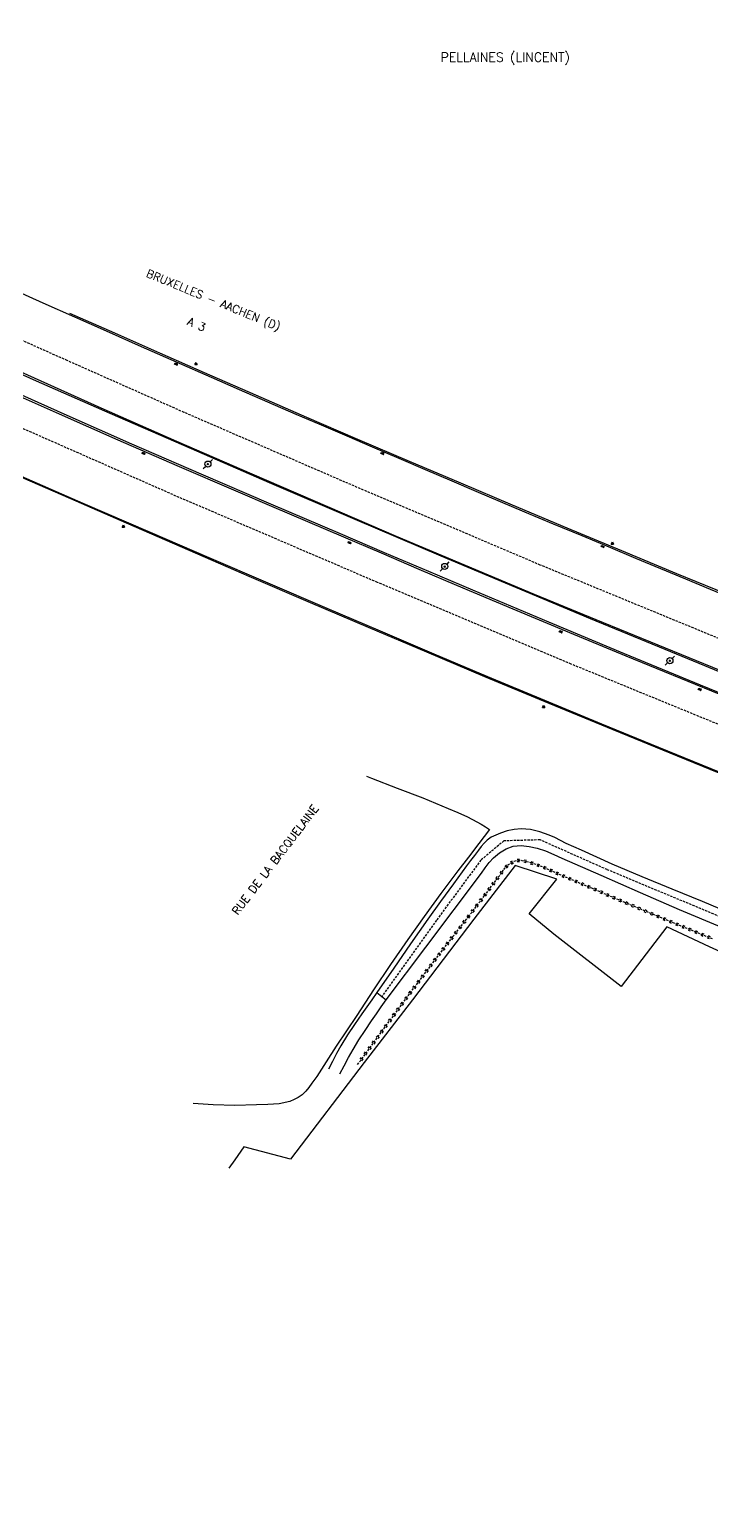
# Model space of a CAD drawing. Header units: millimetres. Extents: x 194000 to 195000, y 155999 to 157001.
# Drawn here: x 194362.9 to 194512.3, y 156681.2 to 157000 of the extents above; entities that cross this region are included whole.
import ezdxf
from ezdxf.enums import TextEntityAlignment as Align

# ---------------------------------------------------------------- set-up
doc = ezdxf.new("R2010")
doc.units = ezdxf.units.MM
doc.linetypes.add('DASHED', pattern=[0.75, 0.5, -0.25])
doc.layers.get('0').update_dxf_attribs({"linetype": 'CONTINUOUS'})
for name, color, linetype in [('W0001', 6, 'DASHED'), ('W0008', 7, 'CONTINUOUS'), ('W0010', 4, 'CONTINUOUS'), ('W0071', 7, 'CONTINUOUS'), ('W0220', 5, 'DASHED'), ('W0330', 7, 'CONTINUOUS'), ('W0401', 7, 'CONTINUOUS'), ('W0473', 7, 'CONTINUOUS'), ('W0850', 7, 'CONTINUOUS'), ('W0980', 7, 'CONTINUOUS'), ('W0989', 7, 'CONTINUOUS'), ('W0990', 7, 'CONTINUOUS')]:
    doc.layers.add(name, color=color, linetype=linetype)
doc.styles.get("Standard").update_dxf_attribs({"font": 'romans.shx', "width": 0.85})

# ---------------------------------------------------------------- blocks, each defined once
blk = doc.blocks.new('T850')
for p, q in [((-0.25, -0.15), (0, 0.32)), ((0, 0.32), (0.25, -0.15)), ((-0.25, -0.15), (0.25, -0.15))]:
    blk.add_line(p, q)
for major_axis in [(-0.106, 0.106), (-0.0354, 0.0354), (-0.0236, 0.0236)]:
    blk.add_ellipse((0, 0), major_axis=major_axis, ratio=1, start_param=3.926991, end_param=10.210176)
blk = doc.blocks.new('T473')
for p, q in [((-0.166667, 0.166667), (0.166667, -0.166667)), ((-0.166667, -0.166667), (0.166667, 0.166667)), ((0.500001, 0.500001), (1.000002, 1.000002)), ((-1.000002, -1.000002), (-0.500001, -0.500001))]:
    blk.add_line(p, q)
blk.add_ellipse((0, 0), major_axis=(0.471405, 0.471405), ratio=1, start_param=5.4977871438, end_param=11.780972451)
blk = doc.blocks.new('T401')
for p, q in [((-0.3, 0.3), (0, 0.3)), ((-0.3, -0.25), (-0.3, 0.3)), ((-0.3, 0.15), (0, 0.15)), ((-0.3, 0), (0, 0)), ((0, 0.3), (0, -0.25)), ((-0.3, -0.15), (0, -0.15)), ((-0.3, -0.25), (-0.3, -0.3)), ((-0.3, -0.3), (0, -0.3)), ((0, -0.3), (0, -0.25))]:
    blk.add_line(p, q)
blk = doc.blocks.new('t220o')
at = {"color": 0, "linetype": 'Continuous'}
for p, q in [((-0.25, 0.25), (0.25, 0.25)), ((-0.25, -0.25), (0.25, -0.25))]:
    blk.add_line(p, q, dxfattribs=at)

msp = doc.modelspace()

# ---------------------------------------------------------------- linework, layer by layer
at = {"layer": 'W0001'}
for points in [[(194395.02, 156897.89), (194350.96, 156917.28), (194307.84, 156937.36), (194264.07, 156958.31), (194220.86, 156979.33), (194179.2, 157000)], [(194396.8, 156916.18), (194371.23, 156927.51), (194347.76, 156937.97), (194321.48, 156950.21), (194288.57, 156966.15), (194278.5, 156970.62), (194231.45, 156993.67), (194218.77, 157000)], [(195000, 156699.27), (194956.06, 156711.84), (194921.5, 156722.22), (194873.02, 156736.89), (194834.46, 156749.18), (194787.6, 156764.43), (194750.6, 156777.15), (194727.01, 156785.48), (194706.59, 156792.6), (194666.3, 156807.46), (194620.16, 156824.5), (194585.46, 156837.84), (194550.21, 156851.93), (194514.56, 156866.42), (194474.75, 156882.8), (194431.97, 156900.95), (194396.8, 156916.18)], [(195000, 156681.18), (194988.98, 156684.23), (194954.87, 156693.99), (194918.4, 156704.91), (194875.02, 156718.2), (194838.33, 156729.45), (194795.44, 156743.3), (194759.93, 156755.45), (194714.51, 156771.5), (194680.21, 156783.82), (194653.17, 156793.52), (194613.6, 156808.41), (194570.05, 156825.36), (194526.79, 156842.59), (194481.5, 156861.13), (194439.13, 156878.99), (194395.02, 156897.89)], [(194814.18, 156704.87), (194789.83, 156710.67), (194759.01, 156716.77), (194729.86, 156724.68), (194704.17, 156732.38), (194672.54, 156743.64), (194644.78, 156754.05), (194612.47, 156766.31), (194585.17, 156776.98), (194554.83, 156789.08), (194525.15, 156801.26), (194489.38, 156816.17), (194474.68, 156822.69), (194466.79, 156822.46), (194461.74, 156818.26), (194452.01, 156805.1), (194440.05, 156788.43)]]:
    msp.add_lwpolyline(points, dxfattribs=at)
at = {"layer": 'W0008'}
for points in [[(194517.34, 156875.29), (194511.98, 156877.47), (194506.62, 156879.67), (194501.14, 156881.95), (194495.66, 156884.26), (194490.18, 156886.55), (194483.89, 156889.15), (194477.61, 156891.75), (194471.33, 156894.37), (194466.03, 156896.62), (194460.73, 156898.87), (194455.43, 156901.14), (194449.64, 156903.62), (194443.85, 156906.1), (194438.06, 156908.59), (194432.47, 156910.97), (194426.88, 156913.36), (194421.29, 156915.75), (194415.11, 156918.43), (194408.94, 156921.11), (194402.77, 156923.81), (194395.11, 156927.16), (194387.45, 156930.53), (194379.79, 156933.91), (194372.87, 156936.98), (194365.96, 156940.07), (194359.06, 156943.18)], [(194361.1, 156925.04), (194378.61, 156917.19), (194395.1, 156909.91), (194411.64, 156902.71), (194428.19, 156895.58), (194443.23, 156889.14), (194458.29, 156882.76), (194473.37, 156876.44), (194486.91, 156870.86), (194500.47, 156865.33), (194514.03, 156859.81)], [(194520.66, 156851.81), (194507.1, 156857.31), (194493.56, 156862.85), (194481.18, 156867.97), (194468.82, 156873.13), (194456.47, 156878.33), (194448.22, 156881.85), (194439.97, 156885.39), (194431.72, 156888.92), (194423.87, 156892.26), (194416.02, 156895.6), (194408.18, 156898.95), (194395.28, 156904.52), (194382.4, 156910.13), (194369.54, 156915.8), (194360.37, 156919.87)], [(194360, 156902.77), (194374.67, 156896.35), (194389.37, 156889.98), (194402.24, 156884.42), (194415.14, 156878.89), (194428.04, 156873.37), (194439.73, 156868.37), (194451.44, 156863.38), (194463.16, 156858.43), (194475.63, 156853.24), (194488.13, 156848.09), (194500.63, 156842.97), (194512.05, 156838.33), (194523.47, 156833.72)], [(194517.82, 156806.03), (194510.21, 156809.18), (194503.62, 156811.88), (194497.03, 156814.59), (194490.48, 156817.38), (194487.11, 156818.88), (194483.74, 156820.4), (194480.37, 156821.92), (194479.14, 156822.56), (194477.92, 156823.2), (194476.66, 156823.75), (194474.66, 156824.44), (194472.6, 156824.93), (194470.54, 156825.1), (194469.01, 156824.96), (194467.49, 156824.64), (194466.02, 156824.17), (194465.01, 156823.75), (194464.02, 156823.26), (194463.13, 156822.65), (194462.44, 156821.98), (194461.83, 156821.21), (194461.22, 156820.44), (194460.34, 156819.3), (194459.48, 156818.14), (194458.63, 156816.98), (194455.78, 156813.09), (194452.94, 156809.21), (194450.12, 156805.31), (194446.37, 156799.98), (194442.66, 156794.62), (194438.96, 156789.27)], [(194461.85, 156815.4), (194462.7, 156816.57), (194463.55, 156817.74), (194464.5, 156818.78), (194465.83, 156819.86), (194467.3, 156820.76), (194468.84, 156821.34), (194470.55, 156821.48), (194472.33, 156821.26), (194474.08, 156820.88), (194475.9, 156820.28), (194477.68, 156819.48), (194479.45, 156818.68)], [(194479.45, 156818.68), (194488.01, 156814.93), (194496.57, 156811.18), (194505.14, 156807.48), (194514.38, 156803.6)], [(194438.96, 156789.27), (194440.05, 156788.43), (194440.99, 156787.7), (194449.7, 156799.25), (194461.85, 156815.4)]]:
    msp.add_lwpolyline(points, dxfattribs=at)
at = {"layer": 'W0010'}
for points in [[(194517.54, 156875.6), (194504.59, 156880.89), (194492.59, 156885.87), (194480.62, 156890.89), (194468.65, 156895.92), (194457.37, 156900.67), (194446.1, 156905.44), (194434.85, 156910.24), (194423.65, 156915.07), (194412.46, 156919.93), (194401.29, 156924.82), (194391.45, 156929.15), (194381.62, 156933.49), (194371.79, 156937.84)], [(194348.33, 156930.33), (194364.4, 156923.11), (194380.52, 156916.02), (194396.67, 156908.98), (194415.4, 156900.86), (194434.17, 156892.81), (194452.97, 156884.83), (194469.29, 156877.95), (194485.64, 156871.13), (194502.01, 156864.36), (194520.23, 156856.89), (194538.49, 156849.48), (194556.77, 156842.14), (194572.32, 156835.98), (194587.89, 156829.87), (194603.48, 156823.83), (194621.4, 156817), (194639.36, 156810.26), (194657.34, 156803.6), (194674.66, 156797.27), (194692, 156791.01), (194709.34, 156784.75)], [(194707.78, 156780.69), (194690.55, 156786.99), (194673.32, 156793.28), (194656.11, 156799.61), (194638.46, 156806.13), (194620.82, 156812.7), (194603.22, 156819.36), (194586.76, 156825.75), (194570.33, 156832.23), (194553.92, 156838.76), (194539.19, 156844.64), (194524.48, 156850.56), (194509.79, 156856.54), (194493.17, 156863.39), (194476.58, 156870.32), (194460.01, 156877.29), (194450.33, 156881.39), (194440.66, 156885.5), (194431, 156889.62), (194415.77, 156896.12), (194400.56, 156902.65), (194385.39, 156909.26), (194371.21, 156915.53), (194357.06, 156921.87)], [(194359.7, 156902.66), (194371.92, 156897.33), (194384.15, 156892.01), (194397.56, 156886.19), (194410.97, 156880.39), (194424.4, 156874.63), (194437.1, 156869.2), (194449.82, 156863.81), (194462.56, 156858.45), (194476.58, 156852.62), (194490.63, 156846.85), (194504.68, 156841.09), (194517.38, 156835.91)]]:
    msp.add_lwpolyline(points, dxfattribs=at)
at = {"layer": 'W0071'}
for points in [[(194438.96, 156789.27), (194437.85, 156787.73), (194436.75, 156786.18), (194435.66, 156784.63), (194434.08, 156782.34), (194432.54, 156780.02), (194431.09, 156777.64), (194430.17, 156775.95), (194429.3, 156774.24), (194428.43, 156772.52)], [(194430.88, 156771.51), (194431.83, 156773.29), (194432.77, 156775.07), (194433.76, 156776.82), (194435.07, 156778.93), (194436.43, 156781.01), (194437.82, 156783.08), (194438.87, 156784.63), (194439.93, 156786.16), (194440.99, 156787.7)]]:
    msp.add_lwpolyline(points, dxfattribs=at)
at = {"layer": 'W0220'}
for points in [[(194466.42, 156815.67), (194466.79, 156816.17), (194467.17, 156816.67), (194467.6, 156817.12), (194468.28, 156817.61), (194469.04, 156818), (194469.83, 156818.23), (194470.73, 156818.21), (194471.66, 156817.98), (194472.58, 156817.73), (194474.7, 156817.03), (194476.75, 156816.12), (194478.8, 156815.22), (194485.92, 156812.17), (194493.04, 156809.12), (194500.17, 156806.11), (194506.35, 156803.55), (194512.54, 156801.02)], [(194434.77, 156773.53), (194440.52, 156781.36), (194446.28, 156789.18), (194452.1, 156796.96), (194455.56, 156801.45), (194459.04, 156805.91), (194462.49, 156810.41), (194463.8, 156812.16), (194465.11, 156813.92), (194466.42, 156815.67)]]:
    msp.add_lwpolyline(points, dxfattribs=at)
at = {"layer": 'W0330'}
for points in [[(194436.74, 156836.59), (194437.84, 156836.15), (194443.44, 156834.02), (194449.02, 156831.86), (194454.55, 156829.57), (194456.69, 156828.65), (194458.81, 156827.72), (194460.87, 156826.66), (194461.81, 156826.1), (194462.73, 156825.51), (194463.64, 156824.92), (194461.33, 156821.92), (194459.01, 156818.92), (194456.71, 156815.91), (194453, 156810.95), (194449.35, 156805.95), (194445.76, 156800.91), (194441.97, 156795.41), (194438.25, 156789.86), (194434.56, 156784.3), (194432.31, 156780.92), (194430.08, 156777.53), (194427.85, 156774.14), (194426.84, 156772.55), (194425.84, 156770.96), (194424.76, 156769.44), (194424.1, 156768.56), (194423.41, 156767.7), (194422.64, 156766.95), (194421.79, 156766.37), (194420.86, 156765.88), (194419.9, 156765.47), (194417.58, 156764.92), (194415.12, 156764.78), (194412.66, 156764.72), (194407.91, 156764.61), (194403.15, 156764.77), (194398.77, 156765.04)], [(194516.43, 156797.15), (194511.77, 156799.3), (194507.11, 156801.47), (194502.46, 156803.64), (194492.45, 156790.64), (194477.68, 156802.08), (194472.31, 156806.53), (194478.36, 156814.06), (194469.25, 156817.08), (194460.23, 156805.31), (194446.75, 156787.69), (194436.18, 156773.96), (194420.05, 156752.82), (194409.89, 156755.55), (194407.87, 156752.7), (194406.58, 156750.9)]]:
    msp.add_lwpolyline(points, dxfattribs=at)

# ---------------------------------------------------------------- block references
at = {"layer": 'W0220'}
for p, rotation in [((194467.34, 156816.85), 46.18799105330525), ((194468.53, 156817.74), 26.95318757114739), ((194469.94, 156818.22), 358.856776982098), ((194471.42, 156818.04), 346.4716845328253), ((194472.86, 156817.63), 341.7116707077868), ((194474.29, 156817.16), 341.7116707077868), ((194475.67, 156816.6), 336.281376579143), ((194477.05, 156815.99), 336.2813765788439), ((194464.5, 156813.1), 53.34486885225115), ((194465.4, 156814.31), 53.32386304889739), ((194466.3, 156815.51), 53.32386304889739), ((194478.42, 156815.39), 336.2813765788439), ((194479.8, 156814.8), 336.8023811118481), ((194481.18, 156814.21), 336.8023811118481), ((194482.56, 156813.61), 336.8023811118481), ((194483.93, 156813.02), 336.8023811118481), ((194485.31, 156812.43), 336.8023811118481), ((194461.8, 156809.51), 52.53131225158975), ((194462.71, 156810.7), 53.15628872294492), ((194463.61, 156811.9), 53.15628872294492), ((194486.69, 156811.84), 336.8052955266662), ((194488.07, 156811.25), 336.8052955266662), ((194489.45, 156810.66), 336.8052955266662), ((194490.83, 156810.07), 336.8052955266662), ((194492.21, 156809.48), 336.8052955266662), ((194459.97, 156807.13), 52.53131225158975), ((194460.89, 156808.32), 52.53131225158975), ((194493.59, 156808.89), 337.0909661280676), ((194494.97, 156808.31), 337.0909661280676), ((194496.35, 156807.72), 337.0909661280676), ((194497.73, 156807.14), 337.0909661280676), ((194499.11, 156806.55), 337.0909661280676), ((194457.22, 156803.57), 52.07799370013195), ((194458.14, 156804.75), 52.07799370013195), ((194459.06, 156805.93), 52.53131225158975), ((194500.5, 156805.97), 337.523842237726), ((194501.88, 156805.4), 337.523842237726), ((194503.27, 156804.83), 337.523842237726), ((194504.65, 156804.25), 337.523842237726), ((194506.04, 156803.68), 337.523842237726), ((194507.43, 156803.11), 337.7769312306513), ((194454.46, 156800.01), 52.35924474762339), ((194455.37, 156801.2), 52.35924474762339), ((194456.3, 156802.39), 52.07799370013195), ((194508.82, 156802.54), 337.7769312306513), ((194510.21, 156801.98), 337.7769312306513), ((194511.59, 156801.41), 337.7769312306513), ((194451.72, 156796.44), 53.16431089835826), ((194452.63, 156797.64), 52.35924474762339), ((194453.54, 156798.83), 52.35924474762339), ((194449.92, 156794.04), 53.16431089835826), ((194450.82, 156795.24), 53.16431089835826), ((194447.22, 156790.44), 53.16431089835826), ((194448.12, 156791.64), 53.16431089835826), ((194449.02, 156792.84), 53.16431089835826), ((194445.43, 156788.03), 53.66087668723053), ((194446.32, 156789.24), 53.16431089835826), ((194442.77, 156784.41), 53.66087668723053), ((194443.65, 156785.62), 53.66087668723053), ((194444.54, 156786.82), 53.66087668723053), ((194440.1, 156780.78), 53.65738180953988), ((194440.99, 156781.99), 53.66087668723053), ((194441.88, 156783.2), 53.66087668723053), ((194438.32, 156778.37), 53.65738180953988), ((194439.21, 156779.58), 53.65738180953988), ((194435.65, 156774.74), 53.65738180953988), ((194436.54, 156775.95), 53.65738180953988), ((194437.43, 156777.16), 53.65738180953988)]:
    msp.add_blockref('t220o', p, dxfattribs=dict(at, rotation=rotation))
at = {"layer": 'W0401'}
for p, rotation in [((194395.1, 156926.87), 66.3760961853514), ((194387.99, 156907.34), 66.47057136195102), ((194440.26, 156907.34), 66.78112640313316), ((194433.08, 156887.8), 66.82071417956256), ((194488.46, 156886.98), 67.47411739632265), ((194479.3, 156868.37), 67.34163904718109), ((194509.71, 156855.76), 67.9346360709216)]:
    msp.add_blockref('T401', p, dxfattribs=dict(at, rotation=rotation))
at = {"layer": 'W0473', "rotation": 359.9999899820874}
for p in [(194402, 156904.88), (194453.83, 156882.48), (194503.1, 156861.89)]:
    msp.add_blockref('T473', p, dxfattribs=at)
at = {"layer": 'W0850', "rotation": 359.9999899820874}
for p in [(194399.42, 156926.78), (194383.52, 156891.24), (194490.52, 156887.52), (194475.48, 156851.82)]:
    msp.add_blockref('T850', p, dxfattribs=at)

# ---------------------------------------------------------------- texts
at = {"layer": 'W0980'}
msp.add_text('PELLAINES (LINCENT)', height=2, dxfattribs=at).set_placement((194467.08, 156993.73), align=Align.MIDDLE)
at = {"layer": 'W0989'}
for s, rotation, p in [('BRUXELLES - AACHEN (D)  ', 337.7703, (194404.32, 156940.33)), ('RUE DE LA BACQUELAINE', 52.7408, (194416.74, 156818.35))]:
    msp.add_text(s, height=1.75, rotation=rotation, dxfattribs=at).set_placement(p, align=Align.MIDDLE_CENTER)
at = {"layer": 'W0990'}
msp.add_text('A 3  ', height=1.75, rotation=337.3731, dxfattribs=at).set_placement((194400.63, 156934.97), align=Align.MIDDLE_CENTER)

doc.saveas('drawing.dxf')
